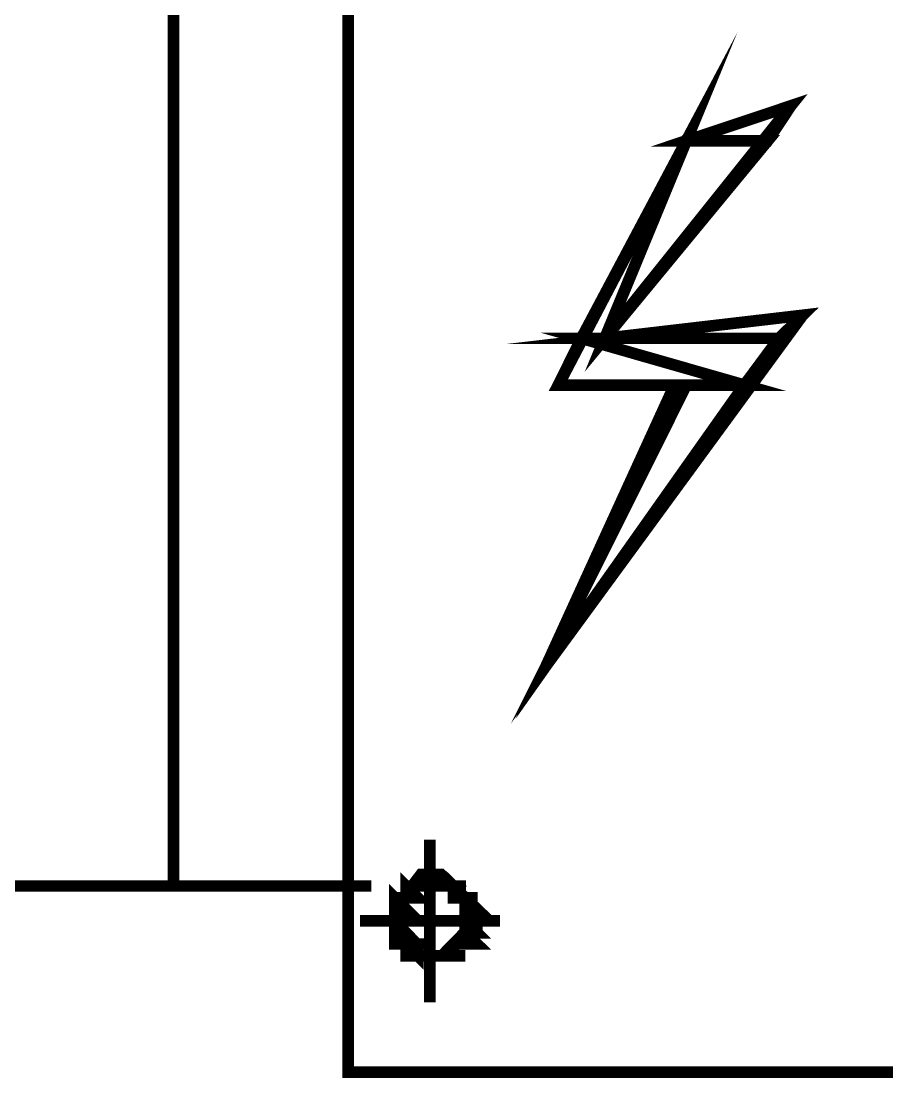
# Model space of a CAD drawing. Header units: metres. Extents: x 3290 to 4536, y 1562 to 1983.
# Drawn here: x 4051.465 to 4053.171, y 1697.481 to 1699.563 of the extents above; entities that cross this region are included whole.
import ezdxf

# ---------------------------------------------------------------- set-up
doc = ezdxf.new("R2010")
doc.units = ezdxf.units.M
doc.layers.add('C00-00-00-BLACK', color=7, linetype='Continuous')

msp = doc.modelspace()

# ---------------------------------------------------------------- linework, layer by layer
at = {"layer": 'C00-00-00-BLACK', "const_width": 0.0229}
for points in [[(4051.7654, 1700.8207), (4051.7654, 1697.8589)], [(4052.2701, 1697.9504), (4052.2701, 1697.6298)], [(4049.5146, 1697.8589), (4052.1547, 1697.8589)], [(4052.1325, 1697.7901), (4052.4087, 1697.7901)]]:
    msp.add_lwpolyline(points, dxfattribs=at)
for points in [[(4052.1093, 1697.4923), (4056.014, 1697.4923), (4056.014, 1700.3837), (4052.1093, 1700.3837), (4052.1093, 1697.4923)], [(4052.7759, 1699.3276), (4052.6151, 1698.9382), (4052.569, 1698.9382), (4052.7759, 1699.3276)], [(4052.9817, 1699.3964), (4052.6151, 1698.9382), (4053.005, 1698.9837), (4052.5003, 1698.2943), (4052.7759, 1698.8462), (4052.5236, 1698.8462), (4052.7759, 1699.3276), (4052.9817, 1699.3964)], [(4052.9817, 1699.3964), (4052.9362, 1699.3276), (4052.7759, 1699.3276), (4052.9817, 1699.3964)], [(4052.9362, 1699.3276), (4052.7759, 1699.3276), (4052.6151, 1698.9382), (4052.9362, 1699.3276)], [(4053.005, 1698.9837), (4052.9584, 1698.9382), (4052.6151, 1698.9382), (4053.005, 1698.9837)], [(4052.9584, 1698.9382), (4052.569, 1698.9382), (4052.8902, 1698.8462), (4052.9584, 1698.9382)], [(4052.569, 1698.9382), (4052.8902, 1698.8462), (4052.5236, 1698.8462), (4052.569, 1698.9382)], [(4052.7526, 1698.8462), (4052.8902, 1698.8462), (4052.5003, 1698.2943), (4052.7526, 1698.8462)], [(4052.5236, 1698.8462), (4052.7759, 1698.8462), (4052.7981, 1698.8462), (4052.5236, 1698.8462)], [(4052.7759, 1698.8462), (4052.8902, 1698.8462), (4052.7526, 1698.8462), (4052.7759, 1698.8462)], [(4052.8902, 1698.8462), (4052.7759, 1698.8462), (4052.8902, 1698.8462)], [(4052.3632, 1697.7901), (4052.3632, 1697.8134), (4052.2928, 1697.8816), (4052.2701, 1697.8816), (4052.2528, 1697.8816), (4052.2013, 1697.8134), (4052.2013, 1697.7901), (4052.2013, 1697.7728), (4052.2528, 1697.7213), (4052.2701, 1697.7213), (4052.2928, 1697.7213), (4052.3632, 1697.7728), (4052.3632, 1697.7901)], [(4052.3632, 1697.7901), (4052.3632, 1697.8134), (4052.2928, 1697.8816), (4052.2701, 1697.8816), (4052.2528, 1697.8816), (4052.2013, 1697.8134), (4052.2013, 1697.7901), (4052.2013, 1697.7728), (4052.2528, 1697.7213), (4052.2701, 1697.7213), (4052.2928, 1697.7213), (4052.3632, 1697.7728), (4052.3632, 1697.7901)], [(4052.3632, 1697.7901), (4052.3632, 1697.8134), (4052.2928, 1697.8816), (4052.2701, 1697.8816), (4052.2528, 1697.8816), (4052.2013, 1697.8134), (4052.2013, 1697.7901), (4052.2013, 1697.7728), (4052.2528, 1697.7213), (4052.2701, 1697.7213), (4052.2928, 1697.7213), (4052.3632, 1697.7728), (4052.3632, 1697.7901)], [(4052.2235, 1697.8589), (4052.2235, 1697.8356), (4052.2468, 1697.8356), (4052.2235, 1697.8589)], [(4052.2235, 1697.8356), (4052.2468, 1697.8356), (4052.2235, 1697.8589), (4052.2235, 1697.8356)], [(4052.2701, 1697.8816), (4052.2939, 1697.8589), (4052.2468, 1697.8589), (4052.2701, 1697.8816)], [(4052.2701, 1697.8816), (4052.2701, 1697.8816)], [(4052.2939, 1697.8589), (4052.2701, 1697.8816), (4052.2939, 1697.8589)], [(4052.3167, 1697.8589), (4052.34, 1697.8356), (4052.3167, 1697.8356), (4052.3167, 1697.8589)], [(4052.2013, 1697.8356), (4052.2013, 1697.8134), (4052.2235, 1697.8134), (4052.2013, 1697.8356)], [(4052.2013, 1697.8134), (4052.2235, 1697.8134), (4052.2013, 1697.8356), (4052.2013, 1697.8134)], [(4052.2468, 1697.8589), (4052.2235, 1697.8589), (4052.2468, 1697.8589), (4052.2468, 1697.8589)], [(4052.2235, 1697.8589), (4052.2468, 1697.8589), (4052.2701, 1697.8589), (4052.2235, 1697.8589)], [(4052.2468, 1697.8589), (4052.2701, 1697.8589), (4052.2235, 1697.8589), (4052.2468, 1697.8589)], [(4052.2235, 1697.8589), (4052.2235, 1697.8589)], [(4052.2235, 1697.8589), (4052.2468, 1697.8589), (4052.2701, 1697.8589), (4052.2235, 1697.8589)], [(4052.2235, 1697.8589), (4052.2468, 1697.8589), (4052.2468, 1697.8589), (4052.2235, 1697.8589)], [(4052.2235, 1697.8589), (4052.2468, 1697.8589), (4052.2468, 1697.8589), (4052.2235, 1697.8589)], [(4052.2939, 1697.8589), (4052.2468, 1697.8589), (4052.2939, 1697.8589)], [(4052.2468, 1697.8589), (4052.2939, 1697.8589), (4052.3167, 1697.8589), (4052.2468, 1697.8589)], [(4052.2468, 1697.8589), (4052.2701, 1697.8589), (4052.2939, 1697.8589), (4052.2468, 1697.8589)], [(4052.2701, 1697.8589), (4052.2939, 1697.8589), (4052.2468, 1697.8589), (4052.2701, 1697.8589)], [(4052.2701, 1697.8589), (4052.2468, 1697.8589), (4052.2701, 1697.8589)], [(4052.2468, 1697.8589), (4052.2701, 1697.8589), (4052.2939, 1697.8589), (4052.2468, 1697.8589)], [(4052.2468, 1697.8589), (4052.2468, 1697.8589)], [(4052.2468, 1697.8589), (4052.2701, 1697.8589), (4052.2939, 1697.8589), (4052.2468, 1697.8589)], [(4052.2468, 1697.8589), (4052.2701, 1697.8589), (4052.2701, 1697.8589), (4052.2468, 1697.8589)], [(4052.2701, 1697.8589), (4052.2939, 1697.8589), (4052.3167, 1697.8589), (4052.2701, 1697.8589)], [(4052.2939, 1697.8589), (4052.3167, 1697.8589), (4052.2701, 1697.8589), (4052.2939, 1697.8589)], [(4052.2939, 1697.8589), (4052.3167, 1697.8589), (4052.3167, 1697.8589), (4052.2939, 1697.8589)], [(4052.2939, 1697.8589), (4052.3167, 1697.8589), (4052.3167, 1697.8589), (4052.2939, 1697.8589)], [(4052.2939, 1697.8589), (4052.3183, 1697.8589), (4052.3416, 1697.8589), (4052.2939, 1697.8589)], [(4052.3183, 1697.8589), (4052.3416, 1697.8589), (4052.2939, 1697.8589), (4052.3183, 1697.8589)], [(4052.2939, 1697.8589), (4052.3183, 1697.8589), (4052.3416, 1697.8589), (4052.2939, 1697.8589)], [(4052.3183, 1697.8589), (4052.3416, 1697.8589), (4052.2939, 1697.8589), (4052.3183, 1697.8589)], [(4052.3167, 1697.8589), (4052.34, 1697.8589), (4052.34, 1697.8589), (4052.3167, 1697.8589)], [(4052.3167, 1697.8589), (4052.34, 1697.8589), (4052.34, 1697.8589), (4052.3167, 1697.8589)], [(4052.3167, 1697.8589), (4052.34, 1697.8589), (4052.34, 1697.8589), (4052.3167, 1697.8589)], [(4052.3167, 1697.8589), (4052.34, 1697.8589), (4052.34, 1697.8589), (4052.3167, 1697.8589)], [(4052.34, 1697.8356), (4052.3167, 1697.8589), (4052.34, 1697.8356)], [(4052.34, 1697.8356), (4052.34, 1697.8134), (4052.3632, 1697.8134), (4052.34, 1697.8356)], [(4052.34, 1697.8134), (4052.3632, 1697.8134), (4052.34, 1697.8356), (4052.34, 1697.8134)], [(4052.2235, 1697.8356), (4052.2013, 1697.8356), (4052.2235, 1697.8356), (4052.2235, 1697.8356)], [(4052.2013, 1697.8356), (4052.2013, 1697.8356)], [(4052.2013, 1697.8356), (4052.2235, 1697.8356), (4052.2468, 1697.8356), (4052.2013, 1697.8356)], [(4052.2013, 1697.8356), (4052.2235, 1697.8356), (4052.2235, 1697.8356), (4052.2013, 1697.8356)], [(4052.2013, 1697.8356), (4052.2235, 1697.8356), (4052.2235, 1697.8356), (4052.2013, 1697.8356)], [(4052.2013, 1697.8134), (4052.2013, 1697.7901), (4052.2235, 1697.7901), (4052.2013, 1697.8134)], [(4052.2013, 1697.7901), (4052.2235, 1697.7901), (4052.2013, 1697.8134), (4052.2013, 1697.7901)], [(4052.2235, 1697.8356), (4052.2235, 1697.8356)], [(4052.3167, 1697.8356), (4052.3416, 1697.8356), (4052.3643, 1697.8356), (4052.3167, 1697.8356)], [(4052.3416, 1697.8356), (4052.3643, 1697.8356), (4052.3167, 1697.8356), (4052.3416, 1697.8356)], [(4052.34, 1697.8356), (4052.3632, 1697.8356), (4052.3632, 1697.8356), (4052.34, 1697.8356)], [(4052.34, 1697.8356), (4052.3632, 1697.8356), (4052.3632, 1697.8356), (4052.34, 1697.8356)], [(4052.34, 1697.8134), (4052.34, 1697.7901), (4052.3632, 1697.7901), (4052.34, 1697.8134)], [(4052.34, 1697.7901), (4052.3632, 1697.7901), (4052.34, 1697.8134), (4052.34, 1697.7901)], [(4052.2013, 1697.8134), (4052.2235, 1697.8134), (4052.2235, 1697.8134), (4052.2013, 1697.8134)], [(4052.2013, 1697.8134), (4052.2235, 1697.8134), (4052.2235, 1697.8134), (4052.2013, 1697.8134)], [(4052.2013, 1697.8134), (4052.2235, 1697.8134), (4052.2235, 1697.8134), (4052.2013, 1697.8134)], [(4052.2013, 1697.8134), (4052.2235, 1697.8134), (4052.2235, 1697.8134), (4052.2013, 1697.8134)], [(4052.2013, 1697.8134), (4052.2235, 1697.8134), (4052.2235, 1697.8134), (4052.2013, 1697.8134)], [(4052.2013, 1697.8134), (4052.2235, 1697.8134), (4052.2235, 1697.8134), (4052.2013, 1697.8134)], [(4052.34, 1697.8134), (4052.3632, 1697.8134), (4052.3632, 1697.8134), (4052.34, 1697.8134)], [(4052.34, 1697.8134), (4052.3632, 1697.8134), (4052.3632, 1697.8134), (4052.34, 1697.8134)], [(4052.34, 1697.8134), (4052.3632, 1697.8134), (4052.3632, 1697.8134), (4052.34, 1697.8134)], [(4052.34, 1697.8134), (4052.3632, 1697.8134), (4052.3632, 1697.8134), (4052.34, 1697.8134)], [(4052.34, 1697.8134), (4052.3632, 1697.8134), (4052.3632, 1697.8134), (4052.34, 1697.8134)], [(4052.34, 1697.8134), (4052.3632, 1697.8134), (4052.3632, 1697.8134), (4052.34, 1697.8134)], [(4052.2013, 1697.7901), (4052.2013, 1697.7668), (4052.2235, 1697.7668), (4052.2013, 1697.7901)], [(4052.2013, 1697.7668), (4052.2235, 1697.7668), (4052.2013, 1697.7901), (4052.2013, 1697.7668)], [(4052.2013, 1697.7901), (4052.2235, 1697.7901), (4052.2235, 1697.7901), (4052.2013, 1697.7901)], [(4052.2013, 1697.7901), (4052.2235, 1697.7901), (4052.2235, 1697.7901), (4052.2013, 1697.7901)], [(4052.34, 1697.7901), (4052.34, 1697.7668), (4052.3632, 1697.7668), (4052.34, 1697.7901)], [(4052.34, 1697.7668), (4052.3632, 1697.7668), (4052.34, 1697.7901), (4052.34, 1697.7668)], [(4052.34, 1697.7901), (4052.3632, 1697.7901), (4052.3632, 1697.7901), (4052.34, 1697.7901)], [(4052.34, 1697.7901), (4052.3632, 1697.7901), (4052.3632, 1697.7901), (4052.34, 1697.7901)], [(4052.34, 1697.7901), (4052.3632, 1697.7901), (4052.3632, 1697.7901), (4052.34, 1697.7901)], [(4052.34, 1697.7901), (4052.3632, 1697.7901), (4052.3632, 1697.7901), (4052.34, 1697.7901)], [(4052.2013, 1697.7668), (4052.2235, 1697.7446), (4052.2013, 1697.7446), (4052.2013, 1697.7668)], [(4052.34, 1697.7668), (4052.34, 1697.7446), (4052.3632, 1697.7446), (4052.34, 1697.7668)], [(4052.34, 1697.7446), (4052.3632, 1697.7446), (4052.34, 1697.7668), (4052.34, 1697.7446)], [(4052.2013, 1697.7668), (4052.2235, 1697.7668), (4052.2235, 1697.7668), (4052.2013, 1697.7668)], [(4052.2013, 1697.7668), (4052.2235, 1697.7668), (4052.2235, 1697.7668), (4052.2013, 1697.7668)], [(4052.2013, 1697.7668), (4052.2235, 1697.7668), (4052.2235, 1697.7668), (4052.2013, 1697.7668)], [(4052.2013, 1697.7668), (4052.2235, 1697.7668), (4052.2235, 1697.7668), (4052.2013, 1697.7668)], [(4052.2013, 1697.7668), (4052.2235, 1697.7668), (4052.2235, 1697.7668), (4052.2013, 1697.7668)], [(4052.2013, 1697.7668), (4052.2235, 1697.7668), (4052.2235, 1697.7668), (4052.2013, 1697.7668)], [(4052.2235, 1697.7446), (4052.2013, 1697.7668), (4052.2235, 1697.7446)], [(4052.2235, 1697.7446), (4052.2468, 1697.7213), (4052.2235, 1697.7213), (4052.2235, 1697.7446)], [(4052.3167, 1697.7446), (4052.3167, 1697.7213), (4052.2939, 1697.7213), (4052.3167, 1697.7446)], [(4052.34, 1697.7668), (4052.3632, 1697.7668), (4052.3632, 1697.7668), (4052.34, 1697.7668)], [(4052.34, 1697.7668), (4052.3632, 1697.7668), (4052.3632, 1697.7668), (4052.34, 1697.7668)], [(4052.34, 1697.7668), (4052.3632, 1697.7668), (4052.3632, 1697.7668), (4052.34, 1697.7668)], [(4052.34, 1697.7668), (4052.3632, 1697.7668), (4052.3632, 1697.7668), (4052.34, 1697.7668)], [(4052.2235, 1697.7446), (4052.2013, 1697.7446), (4052.2235, 1697.7446)], [(4052.2013, 1697.7446), (4052.2235, 1697.7446), (4052.2468, 1697.7446), (4052.2013, 1697.7446)], [(4052.2468, 1697.7446), (4052.2235, 1697.7446), (4052.2468, 1697.7213), (4052.2468, 1697.7446)], [(4052.2235, 1697.7446), (4052.2468, 1697.7446), (4052.2468, 1697.7446), (4052.2235, 1697.7446)], [(4052.2235, 1697.7446), (4052.2468, 1697.7446), (4052.2468, 1697.7446), (4052.2235, 1697.7446)], [(4052.2235, 1697.7446), (4052.2468, 1697.7446), (4052.2468, 1697.7446), (4052.2235, 1697.7446)], [(4052.2235, 1697.7446), (4052.2468, 1697.7446), (4052.2468, 1697.7446), (4052.2235, 1697.7446)], [(4052.2235, 1697.7446), (4052.2479, 1697.7446), (4052.2712, 1697.7446), (4052.2235, 1697.7446)], [(4052.2479, 1697.7446), (4052.2712, 1697.7446), (4052.2235, 1697.7446), (4052.2479, 1697.7446)], [(4052.34, 1697.7446), (4052.3167, 1697.7446), (4052.34, 1697.7446), (4052.34, 1697.7446)], [(4052.3167, 1697.7446), (4052.3167, 1697.7446)], [(4052.3167, 1697.7446), (4052.34, 1697.7446), (4052.3632, 1697.7446), (4052.3167, 1697.7446)], [(4052.3167, 1697.7446), (4052.34, 1697.7446), (4052.34, 1697.7446), (4052.3167, 1697.7446)], [(4052.3167, 1697.7446), (4052.34, 1697.7446), (4052.34, 1697.7446), (4052.3167, 1697.7446)], [(4052.3167, 1697.7446), (4052.34, 1697.7446), (4052.34, 1697.7446), (4052.3167, 1697.7446)], [(4052.3167, 1697.7446), (4052.34, 1697.7446), (4052.34, 1697.7446), (4052.3167, 1697.7446)], [(4052.3167, 1697.7213), (4052.3167, 1697.7446), (4052.3167, 1697.7213)], [(4052.34, 1697.7446), (4052.34, 1697.7446)], [(4052.2235, 1697.7213), (4052.2479, 1697.7213), (4052.2712, 1697.7213), (4052.2235, 1697.7213)], [(4052.2479, 1697.7213), (4052.2712, 1697.7213), (4052.2235, 1697.7213), (4052.2479, 1697.7213)], [(4052.2468, 1697.7213), (4052.2712, 1697.7213), (4052.2939, 1697.7213), (4052.2468, 1697.7213)], [(4052.2712, 1697.7213), (4052.2939, 1697.7213), (4052.2468, 1697.7213), (4052.2712, 1697.7213)], [(4052.2468, 1697.7213), (4052.2712, 1697.7213), (4052.2939, 1697.7213), (4052.2468, 1697.7213)], [(4052.2712, 1697.7213), (4052.2939, 1697.7213), (4052.2468, 1697.7213), (4052.2712, 1697.7213)], [(4052.2468, 1697.7213), (4052.2712, 1697.7213), (4052.2939, 1697.7213), (4052.2468, 1697.7213)], [(4052.2712, 1697.7213), (4052.2939, 1697.7213), (4052.2468, 1697.7213), (4052.2712, 1697.7213)], [(4052.2468, 1697.7213), (4052.2939, 1697.7213), (4052.3167, 1697.7213), (4052.2468, 1697.7213)], [(4052.2939, 1697.7213), (4052.3167, 1697.7213), (4052.2468, 1697.7213), (4052.2939, 1697.7213)], [(4052.2939, 1697.7213), (4052.2468, 1697.7213), (4052.2701, 1697.7213), (4052.2939, 1697.7213)], [(4052.2468, 1697.7213), (4052.2701, 1697.7213), (4052.2939, 1697.7213), (4052.2468, 1697.7213)], [(4052.2939, 1697.7213), (4052.2701, 1697.7213), (4052.2939, 1697.7213), (4052.2939, 1697.7213)], [(4052.2701, 1697.7213), (4052.2939, 1697.7213), (4052.3167, 1697.7213), (4052.2701, 1697.7213)], [(4052.2939, 1697.7213), (4052.3167, 1697.7213), (4052.2701, 1697.7213), (4052.2939, 1697.7213)], [(4052.2701, 1697.7213), (4052.2939, 1697.7213), (4052.2939, 1697.7213), (4052.2701, 1697.7213)], [(4052.2939, 1697.7213), (4052.2939, 1697.7213)], [(4052.2939, 1697.7213), (4052.3167, 1697.7213), (4052.34, 1697.7213), (4052.2939, 1697.7213)], [(4052.2939, 1697.7213), (4052.3167, 1697.7213), (4052.3167, 1697.7213), (4052.2939, 1697.7213)], [(4052.2939, 1697.7213), (4052.3167, 1697.7213), (4052.3167, 1697.7213), (4052.2939, 1697.7213)], [(4052.2939, 1697.7213), (4052.2939, 1697.7213)]]:
    msp.add_lwpolyline(points, close=True, dxfattribs=at)
at = {"layer": 'C00-00-00-BLACK'}
for points in [[(4052.9817, 1699.3964), (4052.9362, 1699.3276), (4052.7759, 1699.3276), (4052.9817, 1699.3964)], [(4052.7759, 1699.3276), (4052.6151, 1698.9382), (4052.569, 1698.9382), (4052.7759, 1699.3276)], [(4052.9362, 1699.3276), (4052.7759, 1699.3276), (4052.6151, 1698.9382), (4052.9362, 1699.3276)], [(4053.005, 1698.9837), (4052.9584, 1698.9382), (4052.6151, 1698.9382), (4053.005, 1698.9837)], [(4052.569, 1698.9382), (4052.8902, 1698.8462), (4052.5236, 1698.8462), (4052.569, 1698.9382)], [(4052.9584, 1698.9382), (4052.569, 1698.9382), (4052.8902, 1698.8462), (4052.9584, 1698.9382)], [(4052.7526, 1698.8462), (4052.8902, 1698.8462), (4052.5003, 1698.2943), (4052.7526, 1698.8462)], [(4052.5236, 1698.8462), (4052.7759, 1698.8462), (4052.7981, 1698.8462), (4052.5236, 1698.8462)], [(4052.7759, 1698.8462), (4052.8902, 1698.8462), (4052.7526, 1698.8462), (4052.7759, 1698.8462)], [(4052.8902, 1698.8462), (4052.7759, 1698.8462), (4052.8902, 1698.8462)], [(4052.2701, 1697.8816), (4052.2939, 1697.8589), (4052.2468, 1697.8589), (4052.2701, 1697.8816)], [(4052.2939, 1697.8589), (4052.2701, 1697.8816), (4052.2939, 1697.8589)], [(4052.2468, 1697.8589), (4052.2235, 1697.8589), (4052.2468, 1697.8589), (4052.2468, 1697.8589)], [(4052.2235, 1697.8589), (4052.2468, 1697.8589), (4052.2701, 1697.8589), (4052.2235, 1697.8589)], [(4052.2468, 1697.8589), (4052.2701, 1697.8589), (4052.2235, 1697.8589), (4052.2468, 1697.8589)], [(4052.2235, 1697.8589), (4052.2468, 1697.8589), (4052.2701, 1697.8589), (4052.2235, 1697.8589)], [(4052.2235, 1697.8589), (4052.2468, 1697.8589), (4052.2468, 1697.8589), (4052.2235, 1697.8589)], [(4052.2235, 1697.8589), (4052.2468, 1697.8589), (4052.2468, 1697.8589), (4052.2235, 1697.8589)], [(4052.2235, 1697.8589), (4052.2235, 1697.8356), (4052.2468, 1697.8356), (4052.2235, 1697.8589)], [(4052.2235, 1697.8356), (4052.2468, 1697.8356), (4052.2235, 1697.8589), (4052.2235, 1697.8356)], [(4052.2939, 1697.8589), (4052.2468, 1697.8589), (4052.2939, 1697.8589)], [(4052.2468, 1697.8589), (4052.2939, 1697.8589), (4052.3167, 1697.8589), (4052.2468, 1697.8589)], [(4052.2468, 1697.8589), (4052.2701, 1697.8589), (4052.2939, 1697.8589), (4052.2468, 1697.8589)], [(4052.2701, 1697.8589), (4052.2939, 1697.8589), (4052.2468, 1697.8589), (4052.2701, 1697.8589)], [(4052.2701, 1697.8589), (4052.2468, 1697.8589), (4052.2701, 1697.8589)], [(4052.2468, 1697.8589), (4052.2701, 1697.8589), (4052.2939, 1697.8589), (4052.2468, 1697.8589)], [(4052.2468, 1697.8589), (4052.2701, 1697.8589), (4052.2939, 1697.8589), (4052.2468, 1697.8589)], [(4052.2468, 1697.8589), (4052.2701, 1697.8589), (4052.2701, 1697.8589), (4052.2468, 1697.8589)], [(4052.2701, 1697.8589), (4052.2939, 1697.8589), (4052.3167, 1697.8589), (4052.2701, 1697.8589)], [(4052.2939, 1697.8589), (4052.3167, 1697.8589), (4052.2701, 1697.8589), (4052.2939, 1697.8589)], [(4052.2939, 1697.8589), (4052.3167, 1697.8589), (4052.3167, 1697.8589), (4052.2939, 1697.8589)], [(4052.2939, 1697.8589), (4052.3167, 1697.8589), (4052.3167, 1697.8589), (4052.2939, 1697.8589)], [(4052.2939, 1697.8589), (4052.3183, 1697.8589), (4052.3416, 1697.8589), (4052.2939, 1697.8589)], [(4052.3183, 1697.8589), (4052.3416, 1697.8589), (4052.2939, 1697.8589), (4052.3183, 1697.8589)], [(4052.2939, 1697.8589), (4052.3183, 1697.8589), (4052.3416, 1697.8589), (4052.2939, 1697.8589)], [(4052.3183, 1697.8589), (4052.3416, 1697.8589), (4052.2939, 1697.8589), (4052.3183, 1697.8589)], [(4052.3167, 1697.8589), (4052.34, 1697.8589), (4052.34, 1697.8589), (4052.3167, 1697.8589)], [(4052.3167, 1697.8589), (4052.34, 1697.8589), (4052.34, 1697.8589), (4052.3167, 1697.8589)], [(4052.3167, 1697.8589), (4052.34, 1697.8589), (4052.34, 1697.8589), (4052.3167, 1697.8589)], [(4052.3167, 1697.8589), (4052.34, 1697.8589), (4052.34, 1697.8589), (4052.3167, 1697.8589)], [(4052.34, 1697.8356), (4052.3167, 1697.8589), (4052.34, 1697.8356)], [(4052.3167, 1697.8589), (4052.34, 1697.8356), (4052.3167, 1697.8356), (4052.3167, 1697.8589)], [(4052.2235, 1697.8356), (4052.2013, 1697.8356), (4052.2235, 1697.8356), (4052.2235, 1697.8356)], [(4052.2013, 1697.8356), (4052.2235, 1697.8356), (4052.2468, 1697.8356), (4052.2013, 1697.8356)], [(4052.2013, 1697.8356), (4052.2235, 1697.8356), (4052.2235, 1697.8356), (4052.2013, 1697.8356)], [(4052.2013, 1697.8356), (4052.2235, 1697.8356), (4052.2235, 1697.8356), (4052.2013, 1697.8356)], [(4052.2013, 1697.8356), (4052.2013, 1697.8134), (4052.2235, 1697.8134), (4052.2013, 1697.8356)], [(4052.2013, 1697.8134), (4052.2235, 1697.8134), (4052.2013, 1697.8356), (4052.2013, 1697.8134)], [(4052.3167, 1697.8356), (4052.3416, 1697.8356), (4052.3643, 1697.8356), (4052.3167, 1697.8356)], [(4052.3416, 1697.8356), (4052.3643, 1697.8356), (4052.3167, 1697.8356), (4052.3416, 1697.8356)], [(4052.34, 1697.8356), (4052.3632, 1697.8356), (4052.3632, 1697.8356), (4052.34, 1697.8356)], [(4052.34, 1697.8356), (4052.3632, 1697.8356), (4052.3632, 1697.8356), (4052.34, 1697.8356)], [(4052.34, 1697.8356), (4052.34, 1697.8134), (4052.3632, 1697.8134), (4052.34, 1697.8356)], [(4052.34, 1697.8134), (4052.3632, 1697.8134), (4052.34, 1697.8356), (4052.34, 1697.8134)], [(4052.2013, 1697.8134), (4052.2235, 1697.8134), (4052.2235, 1697.8134), (4052.2013, 1697.8134)], [(4052.2013, 1697.8134), (4052.2235, 1697.8134), (4052.2235, 1697.8134), (4052.2013, 1697.8134)], [(4052.2013, 1697.8134), (4052.2235, 1697.8134), (4052.2235, 1697.8134), (4052.2013, 1697.8134)], [(4052.2013, 1697.8134), (4052.2235, 1697.8134), (4052.2235, 1697.8134), (4052.2013, 1697.8134)], [(4052.2013, 1697.8134), (4052.2235, 1697.8134), (4052.2235, 1697.8134), (4052.2013, 1697.8134)], [(4052.2013, 1697.8134), (4052.2235, 1697.8134), (4052.2235, 1697.8134), (4052.2013, 1697.8134)], [(4052.2013, 1697.8134), (4052.2013, 1697.7901), (4052.2235, 1697.7901), (4052.2013, 1697.8134)], [(4052.2013, 1697.7901), (4052.2235, 1697.7901), (4052.2013, 1697.8134), (4052.2013, 1697.7901)], [(4052.34, 1697.8134), (4052.3632, 1697.8134), (4052.3632, 1697.8134), (4052.34, 1697.8134)], [(4052.34, 1697.8134), (4052.3632, 1697.8134), (4052.3632, 1697.8134), (4052.34, 1697.8134)], [(4052.34, 1697.8134), (4052.3632, 1697.8134), (4052.3632, 1697.8134), (4052.34, 1697.8134)], [(4052.34, 1697.8134), (4052.3632, 1697.8134), (4052.3632, 1697.8134), (4052.34, 1697.8134)], [(4052.34, 1697.8134), (4052.3632, 1697.8134), (4052.3632, 1697.8134), (4052.34, 1697.8134)], [(4052.34, 1697.8134), (4052.3632, 1697.8134), (4052.3632, 1697.8134), (4052.34, 1697.8134)], [(4052.34, 1697.8134), (4052.34, 1697.7901), (4052.3632, 1697.7901), (4052.34, 1697.8134)], [(4052.34, 1697.7901), (4052.3632, 1697.7901), (4052.34, 1697.8134), (4052.34, 1697.7901)], [(4052.2013, 1697.7901), (4052.2235, 1697.7901), (4052.2235, 1697.7901), (4052.2013, 1697.7901)], [(4052.2013, 1697.7901), (4052.2235, 1697.7901), (4052.2235, 1697.7901), (4052.2013, 1697.7901)], [(4052.2013, 1697.7901), (4052.2013, 1697.7668), (4052.2235, 1697.7668), (4052.2013, 1697.7901)], [(4052.2013, 1697.7668), (4052.2235, 1697.7668), (4052.2013, 1697.7901), (4052.2013, 1697.7668)], [(4052.34, 1697.7901), (4052.3632, 1697.7901), (4052.3632, 1697.7901), (4052.34, 1697.7901)], [(4052.34, 1697.7901), (4052.3632, 1697.7901), (4052.3632, 1697.7901), (4052.34, 1697.7901)], [(4052.34, 1697.7901), (4052.3632, 1697.7901), (4052.3632, 1697.7901), (4052.34, 1697.7901)], [(4052.34, 1697.7901), (4052.3632, 1697.7901), (4052.3632, 1697.7901), (4052.34, 1697.7901)], [(4052.34, 1697.7901), (4052.34, 1697.7668), (4052.3632, 1697.7668), (4052.34, 1697.7901)], [(4052.34, 1697.7668), (4052.3632, 1697.7668), (4052.34, 1697.7901), (4052.34, 1697.7668)], [(4052.2013, 1697.7668), (4052.2235, 1697.7668), (4052.2235, 1697.7668), (4052.2013, 1697.7668)], [(4052.2013, 1697.7668), (4052.2235, 1697.7668), (4052.2235, 1697.7668), (4052.2013, 1697.7668)], [(4052.2013, 1697.7668), (4052.2235, 1697.7668), (4052.2235, 1697.7668), (4052.2013, 1697.7668)], [(4052.2013, 1697.7668), (4052.2235, 1697.7668), (4052.2235, 1697.7668), (4052.2013, 1697.7668)], [(4052.2013, 1697.7668), (4052.2235, 1697.7668), (4052.2235, 1697.7668), (4052.2013, 1697.7668)], [(4052.2013, 1697.7668), (4052.2235, 1697.7668), (4052.2235, 1697.7668), (4052.2013, 1697.7668)], [(4052.2235, 1697.7446), (4052.2013, 1697.7668), (4052.2235, 1697.7446)], [(4052.2013, 1697.7668), (4052.2235, 1697.7446), (4052.2013, 1697.7446), (4052.2013, 1697.7668)], [(4052.34, 1697.7668), (4052.3632, 1697.7668), (4052.3632, 1697.7668), (4052.34, 1697.7668)], [(4052.34, 1697.7668), (4052.3632, 1697.7668), (4052.3632, 1697.7668), (4052.34, 1697.7668)], [(4052.34, 1697.7668), (4052.3632, 1697.7668), (4052.3632, 1697.7668), (4052.34, 1697.7668)], [(4052.34, 1697.7668), (4052.3632, 1697.7668), (4052.3632, 1697.7668), (4052.34, 1697.7668)], [(4052.34, 1697.7668), (4052.34, 1697.7446), (4052.3632, 1697.7446), (4052.34, 1697.7668)], [(4052.34, 1697.7446), (4052.3632, 1697.7446), (4052.34, 1697.7668), (4052.34, 1697.7446)], [(4052.2235, 1697.7446), (4052.2013, 1697.7446), (4052.2235, 1697.7446)], [(4052.2013, 1697.7446), (4052.2235, 1697.7446), (4052.2468, 1697.7446), (4052.2013, 1697.7446)], [(4052.2235, 1697.7446), (4052.2468, 1697.7446), (4052.2468, 1697.7446), (4052.2235, 1697.7446)], [(4052.2235, 1697.7446), (4052.2468, 1697.7446), (4052.2468, 1697.7446), (4052.2235, 1697.7446)], [(4052.2235, 1697.7446), (4052.2468, 1697.7446), (4052.2468, 1697.7446), (4052.2235, 1697.7446)], [(4052.2235, 1697.7446), (4052.2468, 1697.7446), (4052.2468, 1697.7446), (4052.2235, 1697.7446)], [(4052.2235, 1697.7446), (4052.2479, 1697.7446), (4052.2712, 1697.7446), (4052.2235, 1697.7446)], [(4052.2479, 1697.7446), (4052.2712, 1697.7446), (4052.2235, 1697.7446), (4052.2479, 1697.7446)], [(4052.2468, 1697.7446), (4052.2235, 1697.7446), (4052.2468, 1697.7213), (4052.2468, 1697.7446)], [(4052.2235, 1697.7446), (4052.2468, 1697.7213), (4052.2235, 1697.7213), (4052.2235, 1697.7446)], [(4052.3167, 1697.7446), (4052.3167, 1697.7213), (4052.2939, 1697.7213), (4052.3167, 1697.7446)], [(4052.34, 1697.7446), (4052.3167, 1697.7446), (4052.34, 1697.7446), (4052.34, 1697.7446)], [(4052.3167, 1697.7446), (4052.34, 1697.7446), (4052.3632, 1697.7446), (4052.3167, 1697.7446)], [(4052.3167, 1697.7446), (4052.34, 1697.7446), (4052.34, 1697.7446), (4052.3167, 1697.7446)], [(4052.3167, 1697.7446), (4052.34, 1697.7446), (4052.34, 1697.7446), (4052.3167, 1697.7446)], [(4052.3167, 1697.7446), (4052.34, 1697.7446), (4052.34, 1697.7446), (4052.3167, 1697.7446)], [(4052.3167, 1697.7446), (4052.34, 1697.7446), (4052.34, 1697.7446), (4052.3167, 1697.7446)], [(4052.3167, 1697.7213), (4052.3167, 1697.7446), (4052.3167, 1697.7213)], [(4052.2235, 1697.7213), (4052.2479, 1697.7213), (4052.2712, 1697.7213), (4052.2235, 1697.7213)], [(4052.2479, 1697.7213), (4052.2712, 1697.7213), (4052.2235, 1697.7213), (4052.2479, 1697.7213)], [(4052.2468, 1697.7213), (4052.2712, 1697.7213), (4052.2939, 1697.7213), (4052.2468, 1697.7213)], [(4052.2712, 1697.7213), (4052.2939, 1697.7213), (4052.2468, 1697.7213), (4052.2712, 1697.7213)], [(4052.2468, 1697.7213), (4052.2712, 1697.7213), (4052.2939, 1697.7213), (4052.2468, 1697.7213)], [(4052.2712, 1697.7213), (4052.2939, 1697.7213), (4052.2468, 1697.7213), (4052.2712, 1697.7213)], [(4052.2468, 1697.7213), (4052.2712, 1697.7213), (4052.2939, 1697.7213), (4052.2468, 1697.7213)], [(4052.2712, 1697.7213), (4052.2939, 1697.7213), (4052.2468, 1697.7213), (4052.2712, 1697.7213)], [(4052.2468, 1697.7213), (4052.2939, 1697.7213), (4052.3167, 1697.7213), (4052.2468, 1697.7213)], [(4052.2939, 1697.7213), (4052.3167, 1697.7213), (4052.2468, 1697.7213), (4052.2939, 1697.7213)], [(4052.2939, 1697.7213), (4052.2468, 1697.7213), (4052.2701, 1697.7213), (4052.2939, 1697.7213)], [(4052.2468, 1697.7213), (4052.2701, 1697.7213), (4052.2939, 1697.7213), (4052.2468, 1697.7213)], [(4052.2939, 1697.7213), (4052.2701, 1697.7213), (4052.2939, 1697.7213), (4052.2939, 1697.7213)], [(4052.2701, 1697.7213), (4052.2939, 1697.7213), (4052.3167, 1697.7213), (4052.2701, 1697.7213)], [(4052.2939, 1697.7213), (4052.3167, 1697.7213), (4052.2701, 1697.7213), (4052.2939, 1697.7213)], [(4052.2701, 1697.7213), (4052.2939, 1697.7213), (4052.2939, 1697.7213), (4052.2701, 1697.7213)], [(4052.2939, 1697.7213), (4052.3167, 1697.7213), (4052.34, 1697.7213), (4052.2939, 1697.7213)], [(4052.2939, 1697.7213), (4052.3167, 1697.7213), (4052.3167, 1697.7213), (4052.2939, 1697.7213)], [(4052.2939, 1697.7213), (4052.3167, 1697.7213), (4052.3167, 1697.7213), (4052.2939, 1697.7213)]]:
    msp.add_lwpolyline(points, close=True, dxfattribs=at)

doc.saveas('drawing.dxf')
